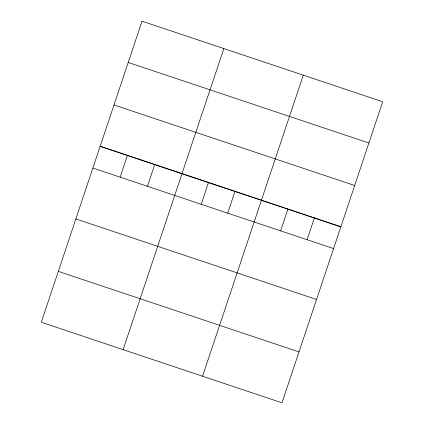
<?xml version="1.0" encoding="UTF-8"?>
<svg xmlns="http://www.w3.org/2000/svg" width="424" height="424" viewBox="0 0 424 424"><rect width="100%" height="100%" fill="white"/><g stroke="black" fill="none" stroke-linecap="round" stroke-linejoin="round"><path stroke-width="0.64" d="M120.162 177.168L127.46 155.348M147.441 186.295L154.744 164.475M123.119 349.646L223.851 48.585M201.199 204.283L208.502 182.463M227.677 213.145L234.976 191.325M202.555 376.221L303.287 75.159M280.635 230.863L287.933 209.043M307.109 239.719L314.412 217.899M128.207 62.455L368.917 142.994M113.987 104.961L354.692 185.505M100.181 146.222L340.891 226.761M100.138 146.349L340.848 226.888M92.883 168.042L333.587 248.581M75.854 218.932L316.558 299.471M58.305 271.365L299.015 351.909M142.013 21.2L41.282 322.261L281.986 402.8L382.718 101.739L142.013 21.2"/></g></svg>
